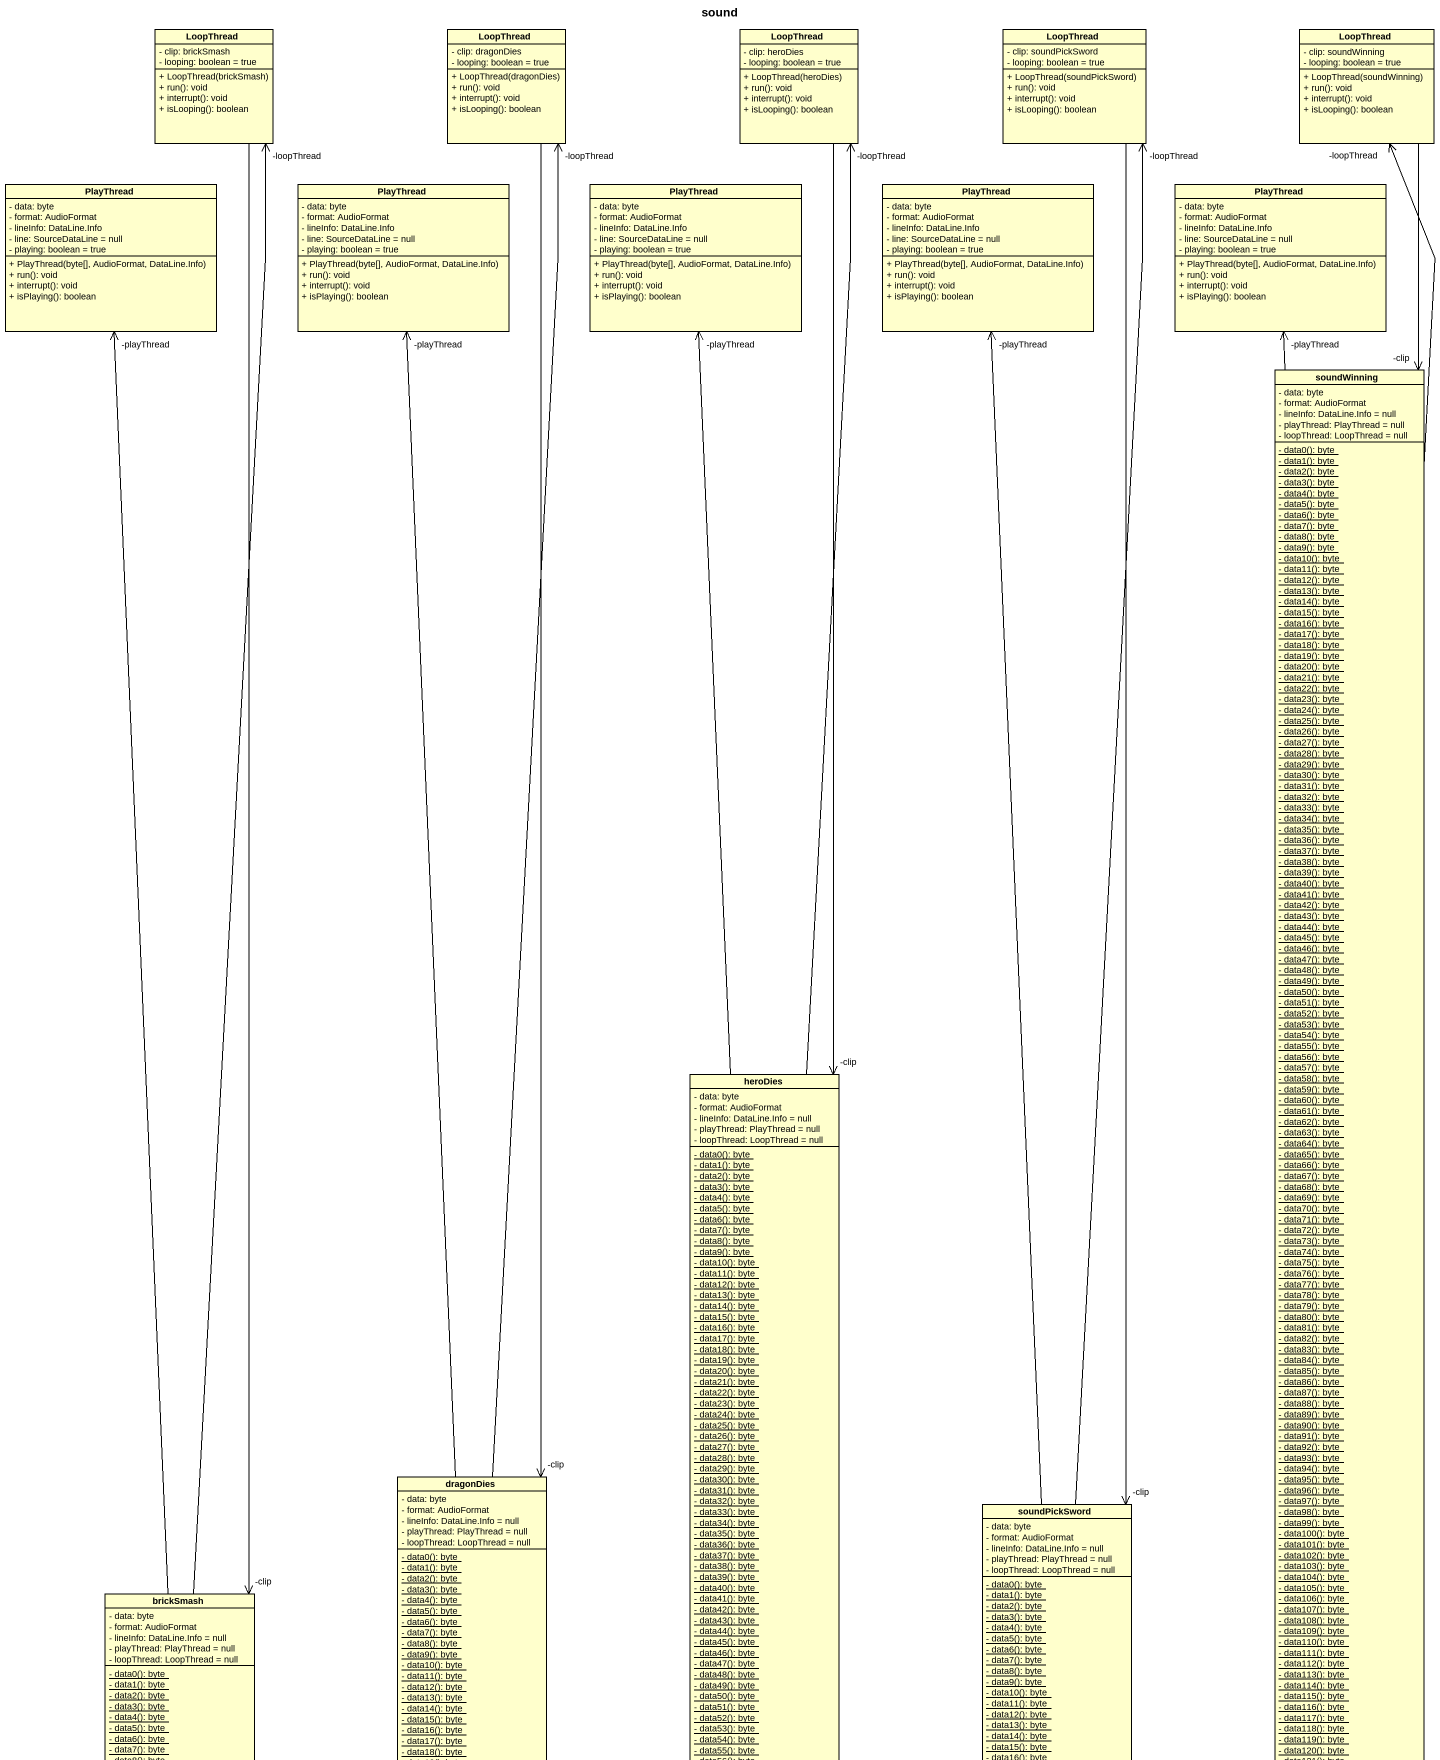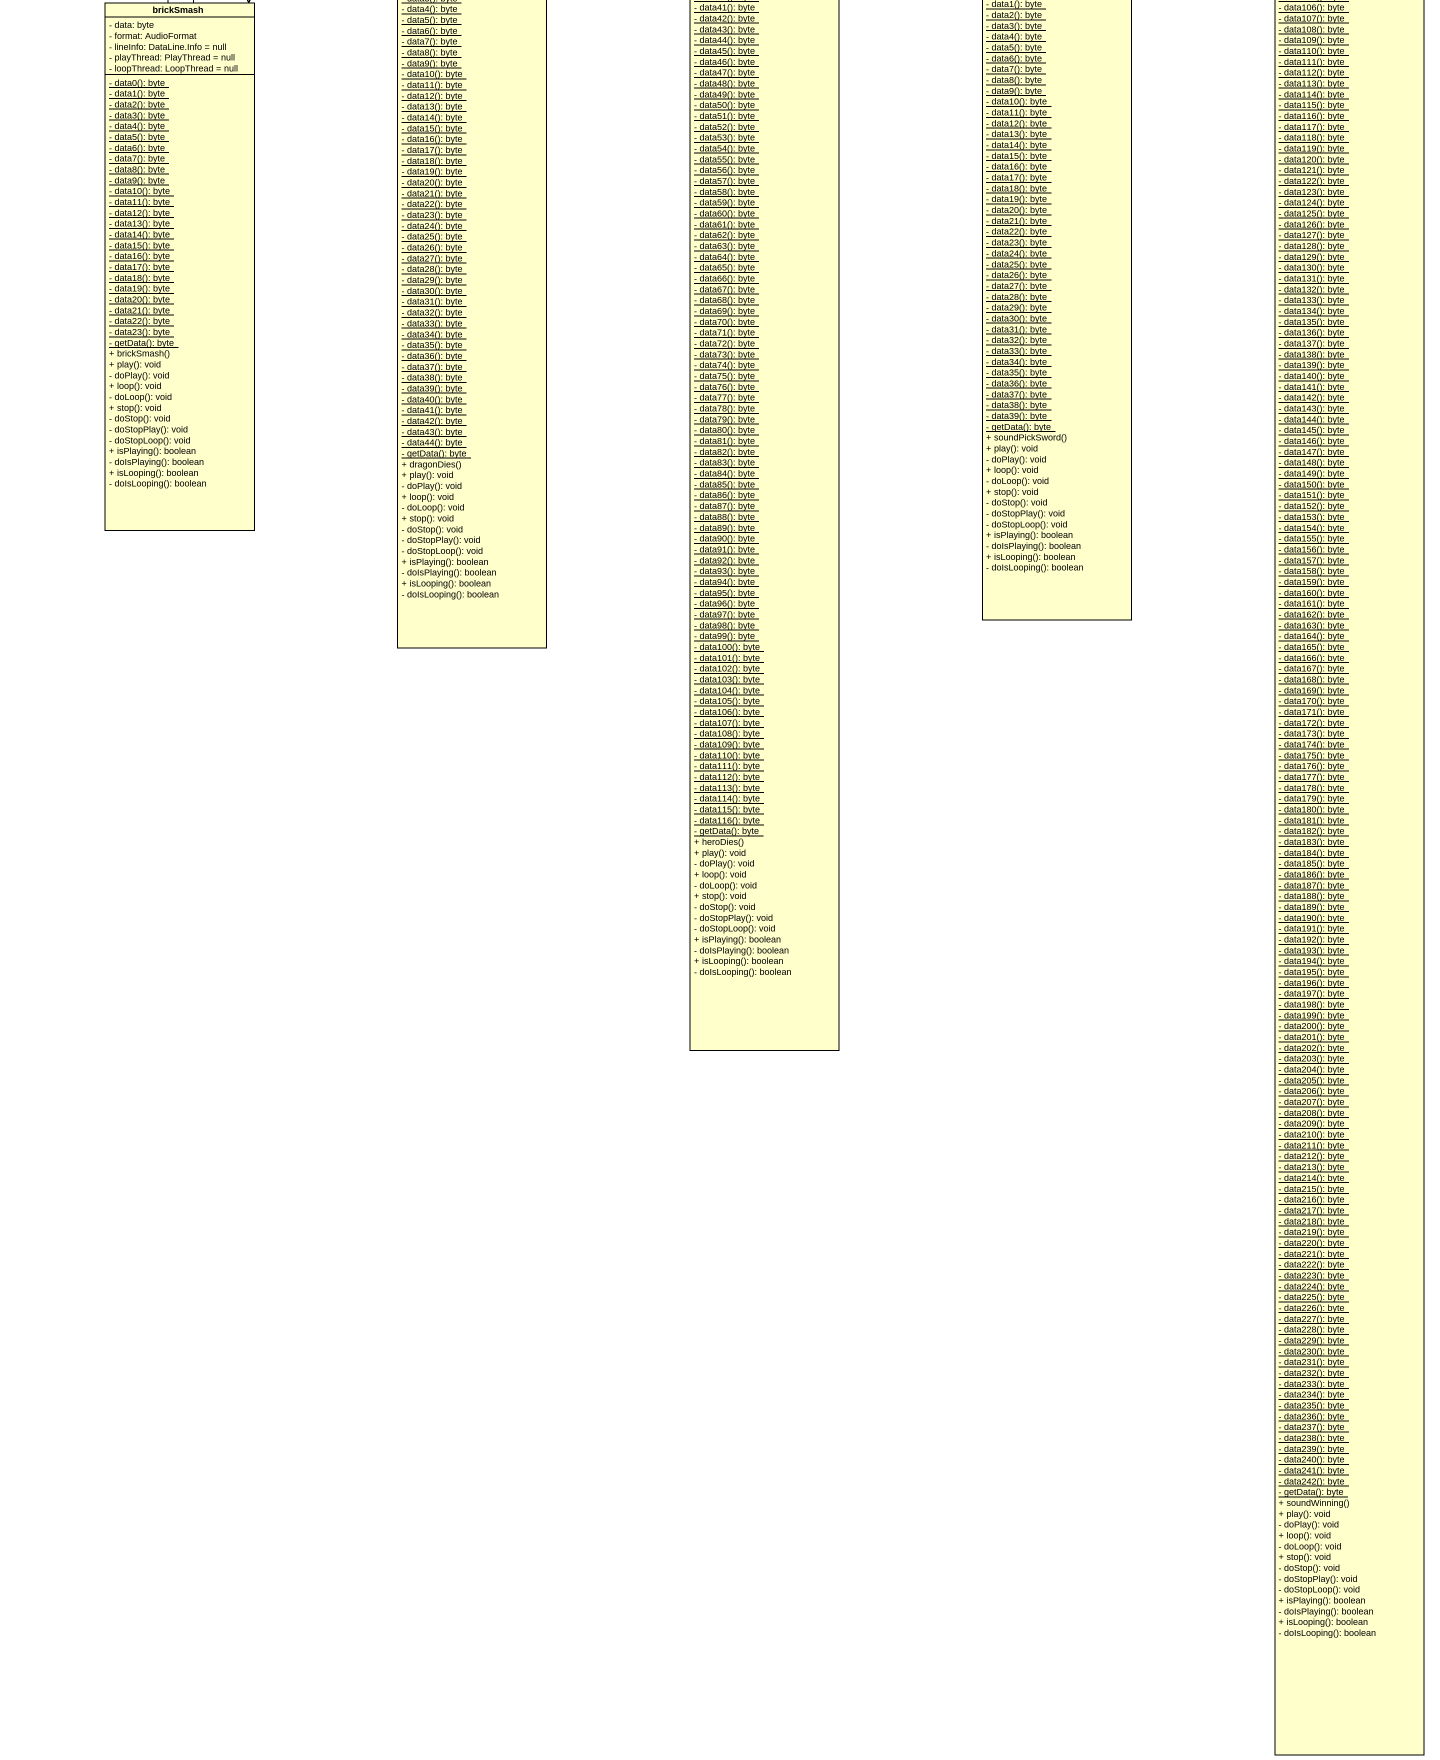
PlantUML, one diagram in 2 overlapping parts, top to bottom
@startuml
title sound
hide circle
hide empty members
skinparam classAttributeIconSize 0
class LoopThread {
  - clip: brickSmash
  - looping: boolean = true
  + LoopThread(brickSmash)
  + run(): void
  + interrupt(): void
  + isLooping(): boolean
}
class "LoopThread" as LoopThread_2 {
  - clip: dragonDies
  - looping: boolean = true
  + LoopThread(dragonDies)
  + run(): void
  + interrupt(): void
  + isLooping(): boolean
}
class "LoopThread" as LoopThread_3 {
  - clip: heroDies
  - looping: boolean = true
  + LoopThread(heroDies)
  + run(): void
  + interrupt(): void
  + isLooping(): boolean
}
class "LoopThread" as LoopThread_4 {
  - clip: soundPickSword
  - looping: boolean = true
  + LoopThread(soundPickSword)
  + run(): void
  + interrupt(): void
  + isLooping(): boolean
}
class "LoopThread" as LoopThread_5 {
  - clip: soundWinning
  - looping: boolean = true
  + LoopThread(soundWinning)
  + run(): void
  + interrupt(): void
  + isLooping(): boolean
}
class PlayThread {
  - data: byte
  - format: AudioFormat
  - lineInfo: DataLine.Info
  - line: SourceDataLine = null
  - playing: boolean = true
  + PlayThread(byte[], AudioFormat, DataLine.Info)
  + run(): void
  + interrupt(): void
  + isPlaying(): boolean
}
class "PlayThread" as PlayThread_2 {
  - data: byte
  - format: AudioFormat
  - lineInfo: DataLine.Info
  - line: SourceDataLine = null
  - playing: boolean = true
  + PlayThread(byte[], AudioFormat, DataLine.Info)
  + run(): void
  + interrupt(): void
  + isPlaying(): boolean
}
class "PlayThread" as PlayThread_3 {
  - data: byte
  - format: AudioFormat
  - lineInfo: DataLine.Info
  - line: SourceDataLine = null
  - playing: boolean = true
  + PlayThread(byte[], AudioFormat, DataLine.Info)
  + run(): void
  + interrupt(): void
  + isPlaying(): boolean
}
class "PlayThread" as PlayThread_4 {
  - data: byte
  - format: AudioFormat
  - lineInfo: DataLine.Info
  - line: SourceDataLine = null
  - playing: boolean = true
  + PlayThread(byte[], AudioFormat, DataLine.Info)
  + run(): void
  + interrupt(): void
  + isPlaying(): boolean
}
class "PlayThread" as PlayThread_5 {
  - data: byte
  - format: AudioFormat
  - lineInfo: DataLine.Info
  - line: SourceDataLine = null
  - playing: boolean = true
  + PlayThread(byte[], AudioFormat, DataLine.Info)
  + run(): void
  + interrupt(): void
  + isPlaying(): boolean
}
class soundWinning {
  - data: byte
  - format: AudioFormat
  - lineInfo: DataLine.Info = null
  - playThread: PlayThread = null
  - loopThread: LoopThread = null
  {static} - data0(): byte
  {static} - data1(): byte
  {static} - data2(): byte
  {static} - data3(): byte
  {static} - data4(): byte
  {static} - data5(): byte
  {static} - data6(): byte
  {static} - data7(): byte
  {static} - data8(): byte
  {static} - data9(): byte
  {static} - data10(): byte
  {static} - data11(): byte
  {static} - data12(): byte
  {static} - data13(): byte
  {static} - data14(): byte
  {static} - data15(): byte
  {static} - data16(): byte
  {static} - data17(): byte
  {static} - data18(): byte
  {static} - data19(): byte
  {static} - data20(): byte
  {static} - data21(): byte
  {static} - data22(): byte
  {static} - data23(): byte
  {static} - data24(): byte
  {static} - data25(): byte
  {static} - data26(): byte
  {static} - data27(): byte
  {static} - data28(): byte
  {static} - data29(): byte
  {static} - data30(): byte
  {static} - data31(): byte
  {static} - data32(): byte
  {static} - data33(): byte
  {static} - data34(): byte
  {static} - data35(): byte
  {static} - data36(): byte
  {static} - data37(): byte
  {static} - data38(): byte
  {static} - data39(): byte
  {static} - data40(): byte
  {static} - data41(): byte
  {static} - data42(): byte
  {static} - data43(): byte
  {static} - data44(): byte
  {static} - data45(): byte
  {static} - data46(): byte
  {static} - data47(): byte
  {static} - data48(): byte
  {static} - data49(): byte
  {static} - data50(): byte
  {static} - data51(): byte
  {static} - data52(): byte
  {static} - data53(): byte
  {static} - data54(): byte
  {static} - data55(): byte
  {static} - data56(): byte
  {static} - data57(): byte
  {static} - data58(): byte
  {static} - data59(): byte
  {static} - data60(): byte
  {static} - data61(): byte
  {static} - data62(): byte
  {static} - data63(): byte
  {static} - data64(): byte
  {static} - data65(): byte
  {static} - data66(): byte
  {static} - data67(): byte
  {static} - data68(): byte
  {static} - data69(): byte
  {static} - data70(): byte
  {static} - data71(): byte
  {static} - data72(): byte
  {static} - data73(): byte
  {static} - data74(): byte
  {static} - data75(): byte
  {static} - data76(): byte
  {static} - data77(): byte
  {static} - data78(): byte
  {static} - data79(): byte
  {static} - data80(): byte
  {static} - data81(): byte
  {static} - data82(): byte
  {static} - data83(): byte
  {static} - data84(): byte
  {static} - data85(): byte
  {static} - data86(): byte
  {static} - data87(): byte
  {static} - data88(): byte
  {static} - data89(): byte
  {static} - data90(): byte
  {static} - data91(): byte
  {static} - data92(): byte
  {static} - data93(): byte
  {static} - data94(): byte
  {static} - data95(): byte
  {static} - data96(): byte
  {static} - data97(): byte
  {static} - data98(): byte
  {static} - data99(): byte
  {static} - data100(): byte
  {static} - data101(): byte
  {static} - data102(): byte
  {static} - data103(): byte
  {static} - data104(): byte
  {static} - data105(): byte
  {static} - data106(): byte
  {static} - data107(): byte
  {static} - data108(): byte
  {static} - data109(): byte
  {static} - data110(): byte
  {static} - data111(): byte
  {static} - data112(): byte
  {static} - data113(): byte
  {static} - data114(): byte
  {static} - data115(): byte
  {static} - data116(): byte
  {static} - data117(): byte
  {static} - data118(): byte
  {static} - data119(): byte
  {static} - data120(): byte
  {static} - data121(): byte
  {static} - data122(): byte
  {static} - data123(): byte
  {static} - data124(): byte
  {static} - data125(): byte
  {static} - data126(): byte
  {static} - data127(): byte
  {static} - data128(): byte
  {static} - data129(): byte
  {static} - data130(): byte
  {static} - data131(): byte
  {static} - data132(): byte
  {static} - data133(): byte
  {static} - data134(): byte
  {static} - data135(): byte
  {static} - data136(): byte
  {static} - data137(): byte
  {static} - data138(): byte
  {static} - data139(): byte
  {static} - data140(): byte
  {static} - data141(): byte
  {static} - data142(): byte
  {static} - data143(): byte
  {static} - data144(): byte
  {static} - data145(): byte
  {static} - data146(): byte
  {static} - data147(): byte
  {static} - data148(): byte
  {static} - data149(): byte
  {static} - data150(): byte
  {static} - data151(): byte
  {static} - data152(): byte
  {static} - data153(): byte
  {static} - data154(): byte
  {static} - data155(): byte
  {static} - data156(): byte
  {static} - data157(): byte
  {static} - data158(): byte
  {static} - data159(): byte
  {static} - data160(): byte
  {static} - data161(): byte
  {static} - data162(): byte
  {static} - data163(): byte
  {static} - data164(): byte
  {static} - data165(): byte
  {static} - data166(): byte
  {static} - data167(): byte
  {static} - data168(): byte
  {static} - data169(): byte
  {static} - data170(): byte
  {static} - data171(): byte
  {static} - data172(): byte
  {static} - data173(): byte
  {static} - data174(): byte
  {static} - data175(): byte
  {static} - data176(): byte
  {static} - data177(): byte
  {static} - data178(): byte
  {static} - data179(): byte
  {static} - data180(): byte
  {static} - data181(): byte
  {static} - data182(): byte
  {static} - data183(): byte
  {static} - data184(): byte
  {static} - data185(): byte
  {static} - data186(): byte
  {static} - data187(): byte
  {static} - data188(): byte
  {static} - data189(): byte
  {static} - data190(): byte
  {static} - data191(): byte
  {static} - data192(): byte
  {static} - data193(): byte
  {static} - data194(): byte
  {static} - data195(): byte
  {static} - data196(): byte
  {static} - data197(): byte
  {static} - data198(): byte
  {static} - data199(): byte
  {static} - data200(): byte
  {static} - data201(): byte
  {static} - data202(): byte
  {static} - data203(): byte
  {static} - data204(): byte
  {static} - data205(): byte
  {static} - data206(): byte
  {static} - data207(): byte
  {static} - data208(): byte
  {static} - data209(): byte
  {static} - data210(): byte
  {static} - data211(): byte
  {static} - data212(): byte
  {static} - data213(): byte
  {static} - data214(): byte
  {static} - data215(): byte
  {static} - data216(): byte
  {static} - data217(): byte
  {static} - data218(): byte
  {static} - data219(): byte
  {static} - data220(): byte
  {static} - data221(): byte
  {static} - data222(): byte
  {static} - data223(): byte
  {static} - data224(): byte
  {static} - data225(): byte
  {static} - data226(): byte
  {static} - data227(): byte
  {static} - data228(): byte
  {static} - data229(): byte
  {static} - data230(): byte
  {static} - data231(): byte
  {static} - data232(): byte
  {static} - data233(): byte
  {static} - data234(): byte
  {static} - data235(): byte
  {static} - data236(): byte
  {static} - data237(): byte
  {static} - data238(): byte
  {static} - data239(): byte
  {static} - data240(): byte
  {static} - data241(): byte
  {static} - data242(): byte
  {static} - getData(): byte
  + soundWinning()
  + play(): void
  - doPlay(): void
  + loop(): void
  - doLoop(): void
  + stop(): void
  - doStop(): void
  - doStopPlay(): void
  - doStopLoop(): void
  + isPlaying(): boolean
  - doIsPlaying(): boolean
  + isLooping(): boolean
  - doIsLooping(): boolean
}
class heroDies {
  - data: byte
  - format: AudioFormat
  - lineInfo: DataLine.Info = null
  - playThread: PlayThread = null
  - loopThread: LoopThread = null
  {static} - data0(): byte
  {static} - data1(): byte
  {static} - data2(): byte
  {static} - data3(): byte
  {static} - data4(): byte
  {static} - data5(): byte
  {static} - data6(): byte
  {static} - data7(): byte
  {static} - data8(): byte
  {static} - data9(): byte
  {static} - data10(): byte
  {static} - data11(): byte
  {static} - data12(): byte
  {static} - data13(): byte
  {static} - data14(): byte
  {static} - data15(): byte
  {static} - data16(): byte
  {static} - data17(): byte
  {static} - data18(): byte
  {static} - data19(): byte
  {static} - data20(): byte
  {static} - data21(): byte
  {static} - data22(): byte
  {static} - data23(): byte
  {static} - data24(): byte
  {static} - data25(): byte
  {static} - data26(): byte
  {static} - data27(): byte
  {static} - data28(): byte
  {static} - data29(): byte
  {static} - data30(): byte
  {static} - data31(): byte
  {static} - data32(): byte
  {static} - data33(): byte
  {static} - data34(): byte
  {static} - data35(): byte
  {static} - data36(): byte
  {static} - data37(): byte
  {static} - data38(): byte
  {static} - data39(): byte
  {static} - data40(): byte
  {static} - data41(): byte
  {static} - data42(): byte
  {static} - data43(): byte
  {static} - data44(): byte
  {static} - data45(): byte
  {static} - data46(): byte
  {static} - data47(): byte
  {static} - data48(): byte
  {static} - data49(): byte
  {static} - data50(): byte
  {static} - data51(): byte
  {static} - data52(): byte
  {static} - data53(): byte
  {static} - data54(): byte
  {static} - data55(): byte
  {static} - data56(): byte
  {static} - data57(): byte
  {static} - data58(): byte
  {static} - data59(): byte
  {static} - data60(): byte
  {static} - data61(): byte
  {static} - data62(): byte
  {static} - data63(): byte
  {static} - data64(): byte
  {static} - data65(): byte
  {static} - data66(): byte
  {static} - data67(): byte
  {static} - data68(): byte
  {static} - data69(): byte
  {static} - data70(): byte
  {static} - data71(): byte
  {static} - data72(): byte
  {static} - data73(): byte
  {static} - data74(): byte
  {static} - data75(): byte
  {static} - data76(): byte
  {static} - data77(): byte
  {static} - data78(): byte
  {static} - data79(): byte
  {static} - data80(): byte
  {static} - data81(): byte
  {static} - data82(): byte
  {static} - data83(): byte
  {static} - data84(): byte
  {static} - data85(): byte
  {static} - data86(): byte
  {static} - data87(): byte
  {static} - data88(): byte
  {static} - data89(): byte
  {static} - data90(): byte
  {static} - data91(): byte
  {static} - data92(): byte
  {static} - data93(): byte
  {static} - data94(): byte
  {static} - data95(): byte
  {static} - data96(): byte
  {static} - data97(): byte
  {static} - data98(): byte
  {static} - data99(): byte
  {static} - data100(): byte
  {static} - data101(): byte
  {static} - data102(): byte
  {static} - data103(): byte
  {static} - data104(): byte
  {static} - data105(): byte
  {static} - data106(): byte
  {static} - data107(): byte
  {static} - data108(): byte
  {static} - data109(): byte
  {static} - data110(): byte
  {static} - data111(): byte
  {static} - data112(): byte
  {static} - data113(): byte
  {static} - data114(): byte
  {static} - data115(): byte
  {static} - data116(): byte
  {static} - getData(): byte
  + heroDies()
  + play(): void
  - doPlay(): void
  + loop(): void
  - doLoop(): void
  + stop(): void
  - doStop(): void
  - doStopPlay(): void
  - doStopLoop(): void
  + isPlaying(): boolean
  - doIsPlaying(): boolean
  + isLooping(): boolean
  - doIsLooping(): boolean
}
class dragonDies {
  - data: byte
  - format: AudioFormat
  - lineInfo: DataLine.Info = null
  - playThread: PlayThread = null
  - loopThread: LoopThread = null
  {static} - data0(): byte
  {static} - data1(): byte
  {static} - data2(): byte
  {static} - data3(): byte
  {static} - data4(): byte
  {static} - data5(): byte
  {static} - data6(): byte
  {static} - data7(): byte
  {static} - data8(): byte
  {static} - data9(): byte
  {static} - data10(): byte
  {static} - data11(): byte
  {static} - data12(): byte
  {static} - data13(): byte
  {static} - data14(): byte
  {static} - data15(): byte
  {static} - data16(): byte
  {static} - data17(): byte
  {static} - data18(): byte
  {static} - data19(): byte
  {static} - data20(): byte
  {static} - data21(): byte
  {static} - data22(): byte
  {static} - data23(): byte
  {static} - data24(): byte
  {static} - data25(): byte
  {static} - data26(): byte
  {static} - data27(): byte
  {static} - data28(): byte
  {static} - data29(): byte
  {static} - data30(): byte
  {static} - data31(): byte
  {static} - data32(): byte
  {static} - data33(): byte
  {static} - data34(): byte
  {static} - data35(): byte
  {static} - data36(): byte
  {static} - data37(): byte
  {static} - data38(): byte
  {static} - data39(): byte
  {static} - data40(): byte
  {static} - data41(): byte
  {static} - data42(): byte
  {static} - data43(): byte
  {static} - data44(): byte
  {static} - getData(): byte
  + dragonDies()
  + play(): void
  - doPlay(): void
  + loop(): void
  - doLoop(): void
  + stop(): void
  - doStop(): void
  - doStopPlay(): void
  - doStopLoop(): void
  + isPlaying(): boolean
  - doIsPlaying(): boolean
  + isLooping(): boolean
  - doIsLooping(): boolean
}
class soundPickSword {
  - data: byte
  - format: AudioFormat
  - lineInfo: DataLine.Info = null
  - playThread: PlayThread = null
  - loopThread: LoopThread = null
  {static} - data0(): byte
  {static} - data1(): byte
  {static} - data2(): byte
  {static} - data3(): byte
  {static} - data4(): byte
  {static} - data5(): byte
  {static} - data6(): byte
  {static} - data7(): byte
  {static} - data8(): byte
  {static} - data9(): byte
  {static} - data10(): byte
  {static} - data11(): byte
  {static} - data12(): byte
  {static} - data13(): byte
  {static} - data14(): byte
  {static} - data15(): byte
  {static} - data16(): byte
  {static} - data17(): byte
  {static} - data18(): byte
  {static} - data19(): byte
  {static} - data20(): byte
  {static} - data21(): byte
  {static} - data22(): byte
  {static} - data23(): byte
  {static} - data24(): byte
  {static} - data25(): byte
  {static} - data26(): byte
  {static} - data27(): byte
  {static} - data28(): byte
  {static} - data29(): byte
  {static} - data30(): byte
  {static} - data31(): byte
  {static} - data32(): byte
  {static} - data33(): byte
  {static} - data34(): byte
  {static} - data35(): byte
  {static} - data36(): byte
  {static} - data37(): byte
  {static} - data38(): byte
  {static} - data39(): byte
  {static} - getData(): byte
  + soundPickSword()
  + play(): void
  - doPlay(): void
  + loop(): void
  - doLoop(): void
  + stop(): void
  - doStop(): void
  - doStopPlay(): void
  - doStopLoop(): void
  + isPlaying(): boolean
  - doIsPlaying(): boolean
  + isLooping(): boolean
  - doIsLooping(): boolean
}
class brickSmash {
  - data: byte
  - format: AudioFormat
  - lineInfo: DataLine.Info = null
  - playThread: PlayThread = null
  - loopThread: LoopThread = null
  {static} - data0(): byte
  {static} - data1(): byte
  {static} - data2(): byte
  {static} - data3(): byte
  {static} - data4(): byte
  {static} - data5(): byte
  {static} - data6(): byte
  {static} - data7(): byte
  {static} - data8(): byte
  {static} - data9(): byte
  {static} - data10(): byte
  {static} - data11(): byte
  {static} - data12(): byte
  {static} - data13(): byte
  {static} - data14(): byte
  {static} - data15(): byte
  {static} - data16(): byte
  {static} - data17(): byte
  {static} - data18(): byte
  {static} - data19(): byte
  {static} - data20(): byte
  {static} - data21(): byte
  {static} - data22(): byte
  {static} - data23(): byte
  {static} - getData(): byte
  + brickSmash()
  + play(): void
  - doPlay(): void
  + loop(): void
  - doLoop(): void
  + stop(): void
  - doStop(): void
  - doStopPlay(): void
  - doStopLoop(): void
  + isPlaying(): boolean
  - doIsPlaying(): boolean
  + isLooping(): boolean
  - doIsLooping(): boolean
}
LoopThread --> "-clip" brickSmash
LoopThread_2 --> "-clip" dragonDies
LoopThread_3 --> "-clip" heroDies
LoopThread_4 --> "-clip" soundPickSword
LoopThread_5 --> "-clip" soundWinning
soundWinning -up-> "-loopThread" LoopThread_5
soundWinning -up-> "-playThread" PlayThread_5
heroDies -up-> "-loopThread" LoopThread_3
heroDies -up-> "-playThread" PlayThread_3
dragonDies -up-> "-loopThread" LoopThread_2
dragonDies -up-> "-playThread" PlayThread_2
soundPickSword -up-> "-loopThread" LoopThread_4
soundPickSword -up-> "-playThread" PlayThread_4
brickSmash -up-> "-loopThread" LoopThread
brickSmash -up-> "-playThread" PlayThread
@enduml
